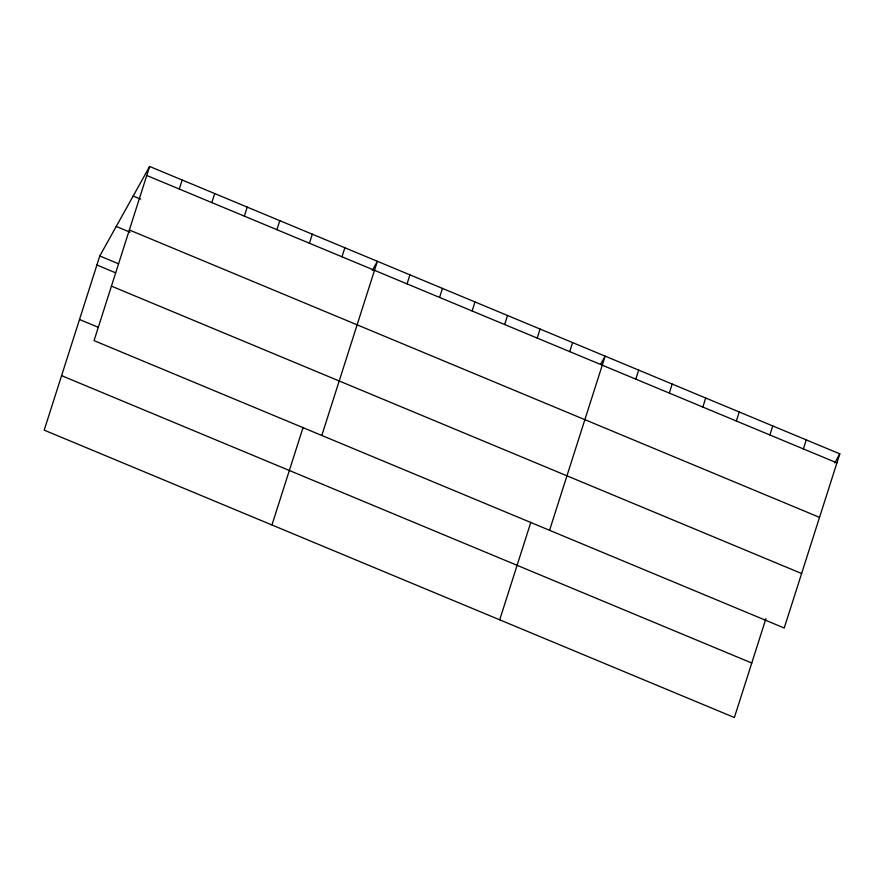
<?xml version="1.0" encoding="UTF-8"?>
<svg xmlns="http://www.w3.org/2000/svg" width="884" height="884" viewBox="0 0 884 884"><rect width="100%" height="100%" fill="white"/><g stroke="black" fill="none" stroke-linecap="round" stroke-linejoin="round"><path stroke-width="1.33" d="M149.628 166.468L94.047 340.627L784.219 628.016L839.8 453.857L149.628 166.468L99.781 255.984L44.2 430.143L734.372 717.532L765.931 618.634M179.286 189.043L182.17 180.027M211.828 202.591L214.702 193.574M244.36 216.138L247.244 207.121M276.902 229.685L279.775 220.668M309.433 243.233L312.317 234.216M341.975 256.78L344.848 247.763M271.952 524.974L303.101 427.392M321.809 435.469L377.391 261.31L372.33 270.405M407.049 283.886L409.922 274.858M439.58 297.433L442.464 288.405M472.111 310.98L474.995 301.952M504.653 324.527L507.538 315.5M537.185 338.075L540.069 329.058M569.727 351.622L572.611 342.605M499.714 619.817L530.853 522.234M549.561 530.301L605.142 356.153L600.711 364.097M635.784 379.126L638.668 370.109M669.31 393.093L672.183 384.065M702.835 407.049L705.708 398.021M736.35 421.005L739.234 411.988M769.876 434.961L772.76 425.944M803.401 448.928L806.274 439.901M834.739 462.951L839.8 453.857M146.755 175.496L836.916 462.884M133.175 196.016L140.689 199.143M129.362 229.995L819.534 517.372M116.235 226.448L129.992 232.183M99.781 255.984L118.555 263.797M96.897 265.012L115.671 272.825M111.439 286.14L801.611 573.517M79.505 319.5L98.279 327.312M61.593 375.645L751.765 663.033"/></g></svg>
